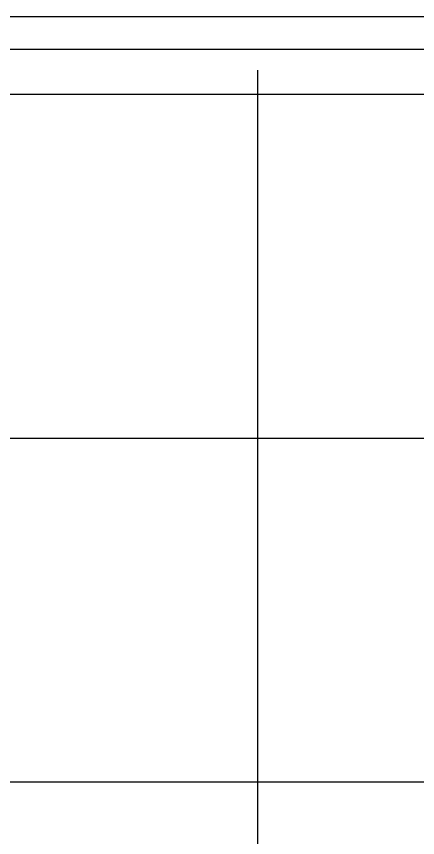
# Model space of a CAD drawing. Header units: millimetres. Extents: x 276147 to 291056, y 9594849 to 9609891.
# Drawn here: x 280978.7 to 281212.1, y 9597336 to 9597813.6 of the extents above; entities that cross this region are included whole.
import ezdxf

# ---------------------------------------------------------------- set-up
doc = ezdxf.new("R2010")
doc.units = ezdxf.units.MM
doc.header["$LTSCALE"] = 10
doc.layers.add('LINHA02', color=8, linetype='Continuous')
doc.layers.add('Top_malha_coord', color=8, linetype='Continuous')

msp = doc.modelspace()

# ---------------------------------------------------------------- linework, layer by layer
at = {"color": 5}
msp.add_line((280663.16, 9597794.48), (282926.07, 9597794.48), dxfattribs=at)
at = {"layer": 'LINHA02'}
msp.add_line((280613.16, 9597813.58), (282945.87, 9597813.58), dxfattribs=at)
at = {"layer": 'Top_malha_coord'}
for p, q in [((281119.12, 9594947.78), (281119.12, 9597782.25)), ((280704.94, 9597768.37), (282519.12, 9597768.37)), ((280704.94, 9597568.37), (282519.12, 9597568.37)), ((280704.94, 9597368.37), (282519.12, 9597368.37))]:
    msp.add_line(p, q, dxfattribs=at)

doc.saveas('drawing.dxf')
